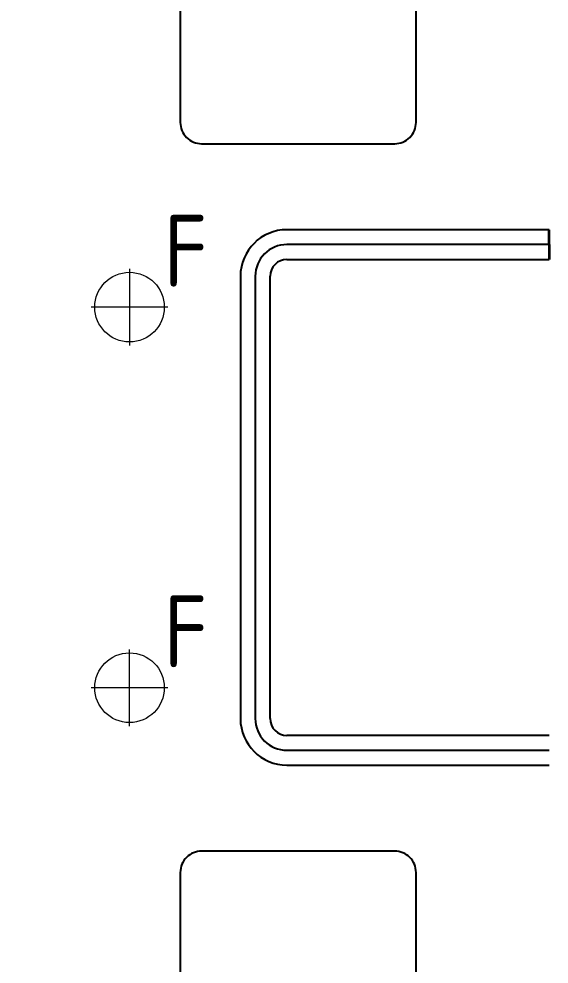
# Model space of a CAD drawing. Header units: millimetres. Extents: x 48754 to 50247, y 1387 to 2180.
# Drawn here: x 48935.2 to 48982.4, y 1777.4 to 1861.6 of the extents above; entities that cross this region are included whole.
import ezdxf
from ezdxf.enums import TextEntityAlignment as Align

# ---------------------------------------------------------------- set-up
doc = ezdxf.new("R2010")
doc.units = ezdxf.units.MM
doc.linetypes.add('CENTER', pattern=[0])
for name, color, linetype in [('DIE_O', 40, 'Continuous'), ('DIE_W', 1, 'Continuous'), ('DIM', 4, 'Continuous'), ('TEXT', 4, 'Continuous')]:
    doc.layers.add(name, color=color, linetype=linetype)
doc.styles.add('gbenor', font='gbenor.shx', dxfattribs={"bigfont": 'gbcbig.shx'})
doc.styles.get("Standard").update_dxf_attribs({"font": 'txt.shx', "width": 0.85, "bigfont": 'ctxt.shx'})
doc.dimstyles.new('T-2-WX', dxfattribs={"dimtxt": 2, "dimasz": 2, "dimexe": 0.5, "dimexo": 0.5, "dimgap": 0.5, "dimtad": 1, "dimtxsty": 'Standard', "dimblk": 'OPEN30', "dimcen": 0, "dimazin": 3, "dimtfac": 1, "dimtmove": 0, "dimatfit": 3, "dimldrblk": 'OPEN30', "dimlwd": -1, "dimlwe": -1})

# ---------------------------------------------------------------- blocks, each defined once
blk = doc.blocks.new('*D7587')
at = {"layer": 'Defpoints', "color": 0}
for p in [(49557.562, 2078.962), (49573.318, 2078.962), (48867.562, 1558.962)]:
    blk.add_point(p, dxfattribs=at)
at = {"layer": 'DIM', "color": 0}
blk.add_line((49558.062, 2078.962), (49578.189, 2078.962), dxfattribs=at)
at = {"layer": 'DIM', "color": 0, "insert": (49576.004, 2080.462), "char_height": 2, "attachment_point": 5}
blk.add_mtext('520', dxfattribs=at)
blk = doc.blocks.new('_Open30')
blk = doc.blocks.new('*D7588')
at = {"layer": 'Defpoints', "color": 0}
for p in [(49557.562, 2095.546), (49557.562, 2078.962), (48867.562, 1558.962)]:
    blk.add_point(p, dxfattribs=at)
at = {"layer": 'DIM', "color": 0}
blk.add_line((49557.562, 2079.462), (49557.562, 2100.337), dxfattribs=at)
at = {"layer": 'DIM', "color": 0, "insert": (49556.062, 2098.192), "char_height": 2, "attachment_point": 5, "rotation": 90}
blk.add_mtext('690', dxfattribs=at)

msp = doc.modelspace()

# ---------------------------------------------------------------- linework, layer by layer
at = {"layer": 'DIE_O', "color": 2, "linetype": 'Continuous', "lineweight": 25}
for p, q in [((48982.415, 1842.804), (48959.062, 1842.804)), ((48982.415, 1842.804), (48959.062, 1842.804)), ((48982.415, 1841.481), (48959.062, 1841.481)), ((48982.415, 1841.481), (48959.062, 1841.481)), ((48959.062, 1840.158), (48982.415, 1840.158)), ((48959.062, 1840.158), (48982.415, 1840.158)), ((48954.916, 1838.658), (48954.916, 1799.266)), ((48956.239, 1838.658), (48956.239, 1799.266)), ((48957.562, 1799.266), (48957.562, 1838.658)), ((48982.415, 1797.766), (48959.062, 1797.766)), ((48982.415, 1797.766), (48959.062, 1797.766)), ((48959.062, 1796.443), (48982.415, 1796.443)), ((48959.062, 1796.443), (48982.415, 1796.443)), ((48959.062, 1795.12), (48982.415, 1795.12)), ((48959.062, 1795.12), (48982.415, 1795.12))]:
    msp.add_line(p, q, dxfattribs=at)
at = {"layer": 'DIE_O', "color": 2, "linetype": 'Continuous', "lineweight": 35}
for q in [(48982.415, 1842.804), (48982.415, 1840.158)]:
    msp.add_line((48982.415, 1841.481), q, dxfattribs=at)
at = {"layer": 'DIE_O', "color": 4, "linetype": 'CENTER', "lineweight": 15}
for p, q in [((48945.041, 1839.318), (48945.041, 1832.498)), ((48948.451, 1835.908), (48941.631, 1835.908)), ((48945.041, 1798.605), (48945.041, 1805.425)), ((48948.451, 1802.015), (48941.631, 1802.015))]:
    msp.add_line(p, q, dxfattribs=at)
at = {"layer": 'DIE_O', "linetype": 'Continuous', "lineweight": 15}
for centre in [(48945.041, 1835.908), (48945.041, 1802.015)]:
    msp.add_circle(centre, 3.1, dxfattribs=at)
at = {"layer": 'DIE_O', "color": 2, "linetype": 'Continuous', "lineweight": 25}
for centre, radius, start, end in [((48959.062, 1838.658), 4.146, 90, 180), ((48959.062, 1838.658), 4.146, 90, 180), ((48959.062, 1838.658), 2.823, 90, 180), ((48959.062, 1838.658), 2.823, 90, 180), ((48959.062, 1838.658), 1.5, 90, 180), ((48959.062, 1838.658), 1.5, 90, 180), ((48959.062, 1799.266), 4.146, 180, 270), ((48959.062, 1799.266), 2.823, 180, 270), ((48959.062, 1799.266), 1.5, 180, 270)]:
    msp.add_arc(centre, radius, start, end, dxfattribs=at)
at = {"layer": 'DIE_W', "linetype": 'Continuous'}
for points in [[(48935.562, 1907.062), (48935.562, 1886.862, 0.414214), (48937.462, 1884.962), (48947.462, 1884.962, -0.414214), (48949.562, 1882.862), (48949.562, 1852.362, 0.414214), (48951.462, 1850.462), (48968.662, 1850.462, 0.414214), (48970.562, 1852.362), (48970.562, 1941.562, 0.414214), (48968.662, 1943.462), (48951.462, 1943.462, 0.414214), (48949.562, 1941.562), (48949.562, 1911.062, -0.414214), (48947.462, 1908.962), (48937.462, 1908.962, 0.414214)], [(48935.562, 1751.062), (48935.562, 1730.862, 0.414214), (48937.462, 1728.962), (48947.462, 1728.962, -0.414214), (48949.562, 1726.862), (48949.562, 1696.362, 0.414214), (48951.462, 1694.462), (48968.662, 1694.462, 0.414214), (48970.562, 1696.362), (48970.562, 1785.562, 0.414214), (48968.662, 1787.462), (48951.462, 1787.462, 0.414214), (48949.562, 1785.562), (48949.562, 1755.062, -0.414214), (48947.462, 1752.962), (48937.462, 1752.962, 0.414214)]]:
    msp.add_lwpolyline(points, format="xyb", close=True, dxfattribs=at)

# ---------------------------------------------------------------- texts
at = {"layer": 'TEXT', "color": 4, "style": 'gbenor'}
for p in [(48950.052, 1840.919), (48950.052, 1807.026)]:
    msp.add_text('F', height=6.4, dxfattribs=at).set_placement(p, align=Align.MIDDLE_CENTER)

# ---------------------------------------------------------------- dimensions: what is measured, and where the dimension line sits
at = {"layer": 'DIM', "color": 52}
for offset, dtype, picture, middle in [((0, 16.584), 1, '*D7588', (49556.062, 2098.192)), ((15.756, 0), 0, '*D7587', (49576.004, 2080.462))]:
    dim = msp.add_ordinate_dim(feature_location=(49557.562, 2078.962), offset=offset, dtype=dtype, origin=(48867.562, 1558.962), dimstyle='T-2-WX', dxfattribs=at)
    dim.commit()
    dim.dimension.update_dxf_attribs({"geometry": picture, "text_midpoint": middle})

doc.saveas('drawing.dxf')
